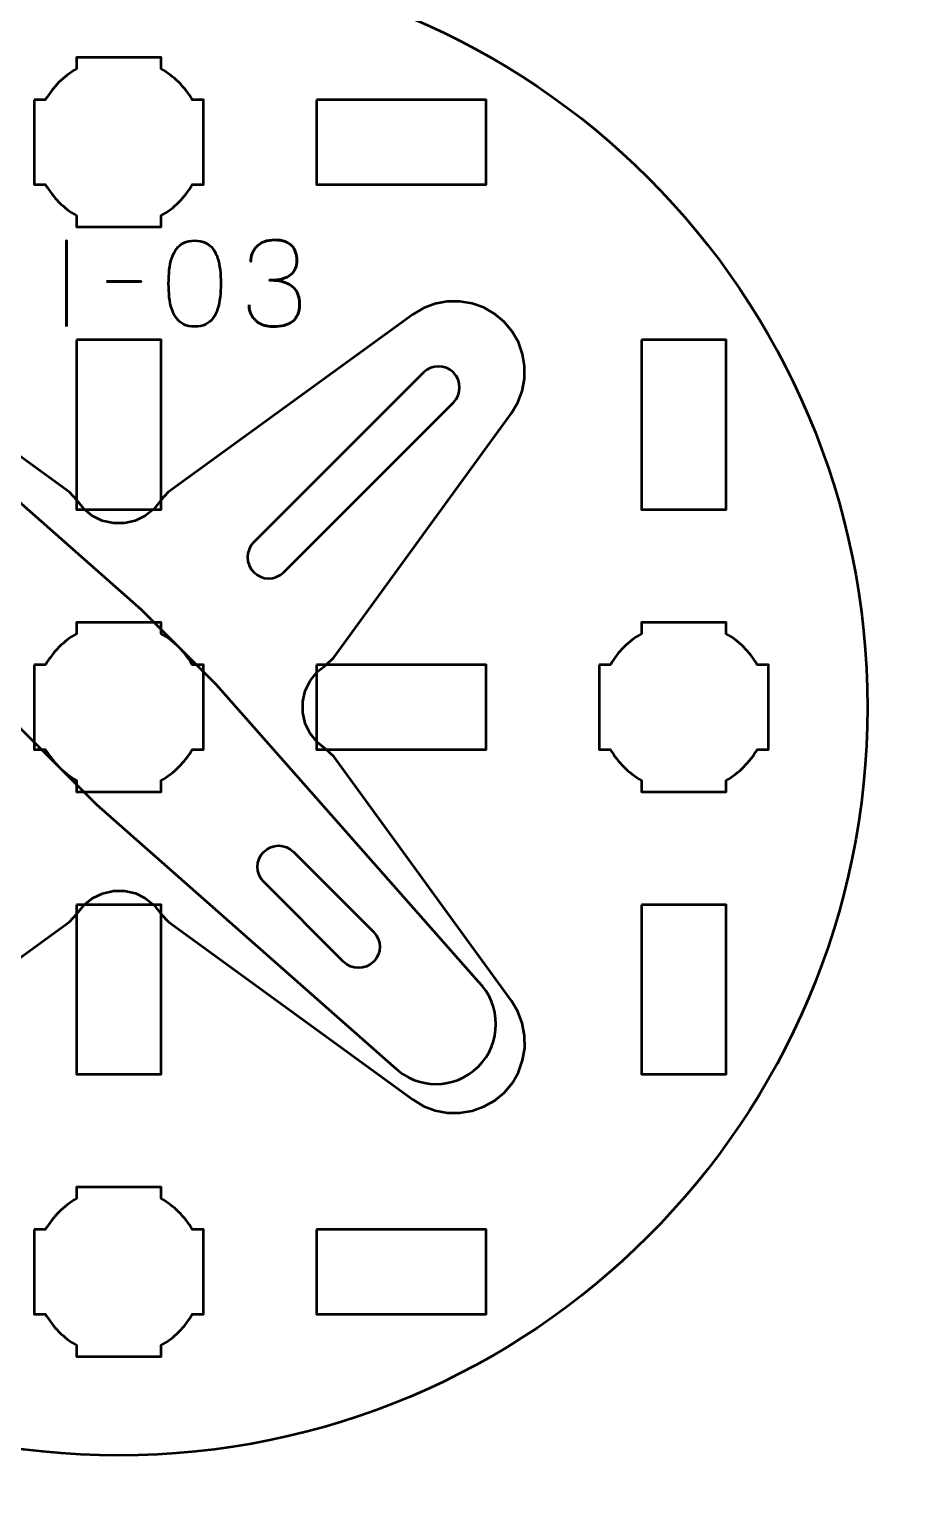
# Model space of a CAD drawing. Header units: centimetres. Extents: x -21 to 0, y -29.7 to 0.
# Drawn here: x -14.72 to -11.6, y -22.82 to -17.65 of the extents above; entities that cross this region are included whole.
import ezdxf

# ---------------------------------------------------------------- set-up
doc = ezdxf.new("R2010")
doc.units = ezdxf.units.CM
doc.header["$MEASUREMENT"] = 0
doc.layers.add('Layer 1', color=7, linetype='Continuous')

msp = doc.modelspace()

# ---------------------------------------------------------------- linework, layer by layer
at = {"layer": 'Layer 1', "color": 3, "lineweight": 53}
msp.add_ellipse((-14.40001, -20.04997), major_axis=(0, 2.65), ratio=1, dxfattribs=at)
at = {"layer": 'Layer 1', "color": 1, "lineweight": 53}
msp.add_open_spline([(-21.00003, -29.19995), (-21.00003, -29.19995), (-21.00003, -2.29992), (-21.00003, -2.29992), (-21.00003, -2.29992), (-21.00003, -2.21709), (-20.93286, -2.14992), (-20.85003, -2.14992), (-20.85003, -2.14992), (-20.7672, -2.14992), (-20.70003, -2.08275), (-20.70003, -1.99992), (-20.70003, -1.99992), (-20.70003, -1.91709), (-20.7672, -1.84992), (-20.85003, -1.84992), (-20.85003, -1.84992), (-20.93286, -1.84992), (-21.00003, -1.78275), (-21.00003, -1.69992), (-21.00003, -1.69992), (-21.00003, -1.61709), (-20.93286, -1.54992), (-20.85003, -1.54992), (-20.85003, -1.54992), (-20.7672, -1.54992), (-20.70003, -1.48275), (-20.70003, -1.39992), (-20.70003, -1.39992), (-20.70003, -1.31709), (-20.7672, -1.24992), (-20.85003, -1.24992), (-20.85003, -1.24992), (-20.93286, -1.24992), (-21.00003, -1.18275), (-21.00003, -1.09992), (-21.00003, -1.09992), (-21.00003, -1.09992), (-21.00003, -0.49992), (-21.00003, -0.49992), (-21.00003, -0.49992), (-21.00003, -0.22295), (-20.77694, 0.00004), (-20.49994, 0.00004), (-20.49994, 0.00004), (-20.49994, 0.00004), (-0.50008, 0.00004), (-0.50008, 0.00004), (-0.50008, 0.00004), (-0.22294, 0.00004), (0.00002, -0.22295), (0.00002, -0.49992), (0.00002, -0.49992), (0.00002, -0.49992), (0.00002, -29.19995), (0.00002, -29.19995), (0.00002, -29.19995), (0.00002, -29.47695), (-0.22294, -29.70004), (-0.50008, -29.70004), (-0.50008, -29.70004), (-0.50008, -29.70004), (-20.49994, -29.70004), (-20.49994, -29.70004), (-20.49994, -29.70004), (-20.77694, -29.70004), (-21.00003, -29.47695), (-21.00003, -29.19995)], degree=3, knots=[0, 0, 0, 0, 0.0588235, 0.0588235, 0.0588235, 0.0588235, 0.1176471, 0.1176471, 0.1176471, 0.1176471, 0.1764706, 0.1764706, 0.1764706, 0.1764706, 0.2352941, 0.2352941, 0.2352941, 0.2352941, 0.2941176, 0.2941176, 0.2941176, 0.2941176, 0.3529412, 0.3529412, 0.3529412, 0.3529412, 0.4117647, 0.4117647, 0.4117647, 0.4117647, 0.4705882, 0.4705882, 0.4705882, 0.4705882, 0.5294118, 0.5294118, 0.5294118, 0.5294118, 0.5882353, 0.5882353, 0.5882353, 0.5882353, 0.6470588, 0.6470588, 0.6470588, 0.6470588, 0.7058824, 0.7058824, 0.7058824, 0.7058824, 0.7647059, 0.7647059, 0.7647059, 0.7647059, 0.8235294, 0.8235294, 0.8235294, 0.8235294, 0.8823529, 0.8823529, 0.8823529, 0.8823529, 0.9411765, 0.9411765, 0.9411765, 0.9411765, 1, 1, 1, 1], dxfattribs=at)
at = {"layer": 'Layer 1', "lineweight": 53}
for points, knots in [([(-14.70001, -17.89991), (-14.70001, -17.89991), (-14.65981, -17.89991), (-14.65981, -17.89991), (-14.65981, -17.89991), (-14.63348, -17.85439), (-14.59552, -17.81646), (-14.55001, -17.79013), (-14.55001, -17.79013), (-14.55001, -17.79013), (-14.55001, -17.74991), (-14.55001, -17.74991), (-14.55001, -17.74991), (-14.55001, -17.74991), (-14.25001, -17.74991), (-14.25001, -17.74991), (-14.25001, -17.74991), (-14.25001, -17.74991), (-14.25001, -17.7901), (-14.25001, -17.7901), (-14.25001, -17.7901), (-14.20448, -17.81643), (-14.16649, -17.85438), (-14.14013, -17.89991), (-14.14013, -17.89991), (-14.14013, -17.89991), (-14.10001, -17.89991), (-14.10001, -17.89991), (-14.10001, -17.89991), (-14.10001, -17.89991), (-14.10001, -18.04533), (-14.10001, -18.04533), (-14.10001, -18.04533), (-14.10001, -18.04533), (-14.09995, -18.04998), (-14.09995, -18.04998), (-14.09995, -18.04998), (-14.09995, -18.04998), (-14.10001, -18.05462), (-14.10001, -18.05462), (-14.10001, -18.05462), (-14.10001, -18.05462), (-14.10001, -18.19991), (-14.10001, -18.19991), (-14.10001, -18.19991), (-14.10001, -18.19991), (-14.14008, -18.19991), (-14.14008, -18.19991), (-14.14008, -18.19991), (-14.16643, -18.24548), (-14.20443, -18.28349), (-14.25001, -18.30985), (-14.25001, -18.30985), (-14.25001, -18.30985), (-14.25001, -18.34991), (-14.25001, -18.34991), (-14.25001, -18.34991), (-14.25001, -18.34991), (-14.39329, -18.34991), (-14.39329, -18.34991), (-14.39329, -18.34991), (-14.39329, -18.34991), (-14.39996, -18.34999), (-14.39996, -18.34999), (-14.39996, -18.34999), (-14.39996, -18.34999), (-14.40664, -18.34991), (-14.40664, -18.34991), (-14.40664, -18.34991), (-14.40664, -18.34991), (-14.55001, -18.34991), (-14.55001, -18.34991), (-14.55001, -18.34991), (-14.55001, -18.34991), (-14.55001, -18.30981), (-14.55001, -18.30981), (-14.55001, -18.30981), (-14.59555, -18.28345), (-14.63353, -18.24546), (-14.65986, -18.19991), (-14.65986, -18.19991), (-14.65986, -18.19991), (-14.70001, -18.19991), (-14.70001, -18.19991), (-14.70001, -18.19991), (-14.70001, -18.19991), (-14.70001, -17.89991), (-14.70001, -17.89991)], [0, 0, 0, 0, 0.0454545, 0.0454545, 0.0454545, 0.0454545, 0.0909091, 0.0909091, 0.0909091, 0.0909091, 0.1363636, 0.1363636, 0.1363636, 0.1363636, 0.1818182, 0.1818182, 0.1818182, 0.1818182, 0.2272727, 0.2272727, 0.2272727, 0.2272727, 0.2727273, 0.2727273, 0.2727273, 0.2727273, 0.3181818, 0.3181818, 0.3181818, 0.3181818, 0.3636364, 0.3636364, 0.3636364, 0.3636364, 0.4090909, 0.4090909, 0.4090909, 0.4090909, 0.4545455, 0.4545455, 0.4545455, 0.4545455, 0.5, 0.5, 0.5, 0.5, 0.5454545, 0.5454545, 0.5454545, 0.5454545, 0.5909091, 0.5909091, 0.5909091, 0.5909091, 0.6363636, 0.6363636, 0.6363636, 0.6363636, 0.6818182, 0.6818182, 0.6818182, 0.6818182, 0.7272727, 0.7272727, 0.7272727, 0.7272727, 0.7727273, 0.7727273, 0.7727273, 0.7727273, 0.8181818, 0.8181818, 0.8181818, 0.8181818, 0.8636364, 0.8636364, 0.8636364, 0.8636364, 0.9090909, 0.9090909, 0.9090909, 0.9090909, 0.9545455, 0.9545455, 0.9545455, 0.9545455, 1, 1, 1, 1]), ([(-13.69993, -17.8999), (-13.69993, -17.8999), (-13.09993, -17.8999), (-13.09993, -17.8999), (-13.09993, -17.8999), (-13.09993, -17.8999), (-13.09993, -18.1999), (-13.09993, -18.1999), (-13.09993, -18.1999), (-13.09993, -18.1999), (-13.69993, -18.1999), (-13.69993, -18.1999), (-13.69993, -18.1999), (-13.69993, -18.1999), (-13.69993, -17.8999), (-13.69993, -17.8999)], [0, 0, 0, 0, 0.25, 0.25, 0.25, 0.25, 0.5, 0.5, 0.5, 0.5, 0.75, 0.75, 0.75, 0.75, 1, 1, 1, 1]), ([(-14.55005, -18.74988), (-14.55005, -18.74988), (-14.25005, -18.74988), (-14.25005, -18.74988), (-14.25005, -18.74988), (-14.25005, -18.74988), (-14.25005, -19.34989), (-14.25005, -19.34989), (-14.25005, -19.34989), (-14.25005, -19.34989), (-14.55005, -19.34989), (-14.55005, -19.34989), (-14.55005, -19.34989), (-14.55005, -19.34989), (-14.55005, -18.74988), (-14.55005, -18.74988)], [0, 0, 0, 0, 0.25, 0.25, 0.25, 0.25, 0.5, 0.5, 0.5, 0.5, 0.75, 0.75, 0.75, 0.75, 1, 1, 1, 1]), ([(-12.54995, -18.74988), (-12.54995, -18.74988), (-12.24994, -18.74988), (-12.24994, -18.74988), (-12.24994, -18.74988), (-12.24994, -18.74988), (-12.24994, -19.34989), (-12.24994, -19.34989), (-12.24994, -19.34989), (-12.24994, -19.34989), (-12.54995, -19.34989), (-12.54995, -19.34989), (-12.54995, -19.34989), (-12.54995, -19.34989), (-12.54995, -18.74988), (-12.54995, -18.74988)], [0, 0, 0, 0, 0.25, 0.25, 0.25, 0.25, 0.5, 0.5, 0.5, 0.5, 0.75, 0.75, 0.75, 0.75, 1, 1, 1, 1]), ([(-13.81664, -19.57267), (-13.84592, -19.60195), (-13.89342, -19.60195), (-13.9227, -19.57267), (-13.9227, -19.57267), (-13.95198, -19.54338), (-13.95198, -19.49588), (-13.9227, -19.4666), (-13.9227, -19.4666), (-13.9227, -19.4666), (-13.32166, -18.86556), (-13.32166, -18.86556), (-13.32166, -18.86556), (-13.29238, -18.83628), (-13.24488, -18.83628), (-13.21559, -18.86556), (-13.21559, -18.86556), (-13.18631, -18.89484), (-13.18631, -18.94234), (-13.21559, -18.97163), (-13.21559, -18.97163), (-13.21559, -18.97163), (-13.81664, -19.57267), (-13.81664, -19.57267)], [0, 0, 0, 0, 0.1666667, 0.1666667, 0.1666667, 0.1666667, 0.3333333, 0.3333333, 0.3333333, 0.3333333, 0.5, 0.5, 0.5, 0.5, 0.6666667, 0.6666667, 0.6666667, 0.6666667, 0.8333333, 0.8333333, 0.8333333, 0.8333333, 1, 1, 1, 1]), ([(-14.70001, -19.89991), (-14.70001, -19.89991), (-14.65981, -19.89991), (-14.65981, -19.89991), (-14.65981, -19.89991), (-14.63348, -19.85439), (-14.59552, -19.81646), (-14.55001, -19.79013), (-14.55001, -19.79013), (-14.55001, -19.79013), (-14.55001, -19.74991), (-14.55001, -19.74991), (-14.55001, -19.74991), (-14.55001, -19.74991), (-14.25001, -19.74991), (-14.25001, -19.74991), (-14.25001, -19.74991), (-14.25001, -19.74991), (-14.25001, -19.7901), (-14.25001, -19.7901), (-14.25001, -19.7901), (-14.20448, -19.81643), (-14.16649, -19.85438), (-14.14013, -19.89991), (-14.14013, -19.89991), (-14.14013, -19.89991), (-14.10001, -19.89991), (-14.10001, -19.89991), (-14.10001, -19.89991), (-14.10001, -19.89991), (-14.10001, -20.04533), (-14.10001, -20.04533), (-14.10001, -20.04533), (-14.10001, -20.04533), (-14.09995, -20.04998), (-14.09995, -20.04998), (-14.09995, -20.04998), (-14.09995, -20.04998), (-14.10001, -20.05462), (-14.10001, -20.05462), (-14.10001, -20.05462), (-14.10001, -20.05462), (-14.10001, -20.19991), (-14.10001, -20.19991), (-14.10001, -20.19991), (-14.10001, -20.19991), (-14.14008, -20.19991), (-14.14008, -20.19991), (-14.14008, -20.19991), (-14.16643, -20.24548), (-14.20443, -20.28349), (-14.25001, -20.30985), (-14.25001, -20.30985), (-14.25001, -20.30985), (-14.25001, -20.34991), (-14.25001, -20.34991), (-14.25001, -20.34991), (-14.25001, -20.34991), (-14.39329, -20.34991), (-14.39329, -20.34991), (-14.39329, -20.34991), (-14.39329, -20.34991), (-14.39996, -20.34999), (-14.39996, -20.34999), (-14.39996, -20.34999), (-14.39996, -20.34999), (-14.40664, -20.34991), (-14.40664, -20.34991), (-14.40664, -20.34991), (-14.40664, -20.34991), (-14.55001, -20.34991), (-14.55001, -20.34991), (-14.55001, -20.34991), (-14.55001, -20.34991), (-14.55001, -20.30981), (-14.55001, -20.30981), (-14.55001, -20.30981), (-14.59555, -20.28345), (-14.63353, -20.24546), (-14.65986, -20.19991), (-14.65986, -20.19991), (-14.65986, -20.19991), (-14.70001, -20.19991), (-14.70001, -20.19991), (-14.70001, -20.19991), (-14.70001, -20.19991), (-14.70001, -19.89991), (-14.70001, -19.89991)], [0, 0, 0, 0, 0.0454545, 0.0454545, 0.0454545, 0.0454545, 0.0909091, 0.0909091, 0.0909091, 0.0909091, 0.1363636, 0.1363636, 0.1363636, 0.1363636, 0.1818182, 0.1818182, 0.1818182, 0.1818182, 0.2272727, 0.2272727, 0.2272727, 0.2272727, 0.2727273, 0.2727273, 0.2727273, 0.2727273, 0.3181818, 0.3181818, 0.3181818, 0.3181818, 0.3636364, 0.3636364, 0.3636364, 0.3636364, 0.4090909, 0.4090909, 0.4090909, 0.4090909, 0.4545455, 0.4545455, 0.4545455, 0.4545455, 0.5, 0.5, 0.5, 0.5, 0.5454545, 0.5454545, 0.5454545, 0.5454545, 0.5909091, 0.5909091, 0.5909091, 0.5909091, 0.6363636, 0.6363636, 0.6363636, 0.6363636, 0.6818182, 0.6818182, 0.6818182, 0.6818182, 0.7272727, 0.7272727, 0.7272727, 0.7272727, 0.7727273, 0.7727273, 0.7727273, 0.7727273, 0.8181818, 0.8181818, 0.8181818, 0.8181818, 0.8636364, 0.8636364, 0.8636364, 0.8636364, 0.9090909, 0.9090909, 0.9090909, 0.9090909, 0.9545455, 0.9545455, 0.9545455, 0.9545455, 1, 1, 1, 1]), ([(-12.70001, -19.89991), (-12.70001, -19.89991), (-12.65981, -19.89991), (-12.65981, -19.89991), (-12.65981, -19.89991), (-12.63348, -19.85439), (-12.59552, -19.81646), (-12.55001, -19.79013), (-12.55001, -19.79013), (-12.55001, -19.79013), (-12.55001, -19.74991), (-12.55001, -19.74991), (-12.55001, -19.74991), (-12.55001, -19.74991), (-12.25001, -19.74991), (-12.25001, -19.74991), (-12.25001, -19.74991), (-12.25001, -19.74991), (-12.25001, -19.7901), (-12.25001, -19.7901), (-12.25001, -19.7901), (-12.20448, -19.81643), (-12.16649, -19.85438), (-12.14013, -19.89991), (-12.14013, -19.89991), (-12.14013, -19.89991), (-12.10001, -19.89991), (-12.10001, -19.89991), (-12.10001, -19.89991), (-12.10001, -19.89991), (-12.10001, -20.04533), (-12.10001, -20.04533), (-12.10001, -20.04533), (-12.10001, -20.04533), (-12.09995, -20.04998), (-12.09995, -20.04998), (-12.09995, -20.04998), (-12.09995, -20.04998), (-12.10001, -20.05462), (-12.10001, -20.05462), (-12.10001, -20.05462), (-12.10001, -20.05462), (-12.10001, -20.19991), (-12.10001, -20.19991), (-12.10001, -20.19991), (-12.10001, -20.19991), (-12.14008, -20.19991), (-12.14008, -20.19991), (-12.14008, -20.19991), (-12.16643, -20.24548), (-12.20443, -20.28349), (-12.25001, -20.30985), (-12.25001, -20.30985), (-12.25001, -20.30985), (-12.25001, -20.34991), (-12.25001, -20.34991), (-12.25001, -20.34991), (-12.25001, -20.34991), (-12.39329, -20.34991), (-12.39329, -20.34991), (-12.39329, -20.34991), (-12.39329, -20.34991), (-12.39996, -20.34999), (-12.39996, -20.34999), (-12.39996, -20.34999), (-12.39996, -20.34999), (-12.40664, -20.34991), (-12.40664, -20.34991), (-12.40664, -20.34991), (-12.40664, -20.34991), (-12.55001, -20.34991), (-12.55001, -20.34991), (-12.55001, -20.34991), (-12.55001, -20.34991), (-12.55001, -20.30981), (-12.55001, -20.30981), (-12.55001, -20.30981), (-12.59555, -20.28345), (-12.63353, -20.24546), (-12.65986, -20.19991), (-12.65986, -20.19991), (-12.65986, -20.19991), (-12.70001, -20.19991), (-12.70001, -20.19991), (-12.70001, -20.19991), (-12.70001, -20.19991), (-12.70001, -19.89991), (-12.70001, -19.89991)], [0, 0, 0, 0, 0.0454545, 0.0454545, 0.0454545, 0.0454545, 0.0909091, 0.0909091, 0.0909091, 0.0909091, 0.1363636, 0.1363636, 0.1363636, 0.1363636, 0.1818182, 0.1818182, 0.1818182, 0.1818182, 0.2272727, 0.2272727, 0.2272727, 0.2272727, 0.2727273, 0.2727273, 0.2727273, 0.2727273, 0.3181818, 0.3181818, 0.3181818, 0.3181818, 0.3636364, 0.3636364, 0.3636364, 0.3636364, 0.4090909, 0.4090909, 0.4090909, 0.4090909, 0.4545455, 0.4545455, 0.4545455, 0.4545455, 0.5, 0.5, 0.5, 0.5, 0.5454545, 0.5454545, 0.5454545, 0.5454545, 0.5909091, 0.5909091, 0.5909091, 0.5909091, 0.6363636, 0.6363636, 0.6363636, 0.6363636, 0.6818182, 0.6818182, 0.6818182, 0.6818182, 0.7272727, 0.7272727, 0.7272727, 0.7272727, 0.7727273, 0.7727273, 0.7727273, 0.7727273, 0.8181818, 0.8181818, 0.8181818, 0.8181818, 0.8636364, 0.8636364, 0.8636364, 0.8636364, 0.9090909, 0.9090909, 0.9090909, 0.9090909, 0.9545455, 0.9545455, 0.9545455, 0.9545455, 1, 1, 1, 1]), ([(-13.69993, -19.89983), (-13.69993, -19.89983), (-13.09993, -19.89983), (-13.09993, -19.89983), (-13.09993, -19.89983), (-13.09993, -19.89983), (-13.09993, -20.19983), (-13.09993, -20.19983), (-13.09993, -20.19983), (-13.09993, -20.19983), (-13.69993, -20.19983), (-13.69993, -20.19983), (-13.69993, -20.19983), (-13.69993, -20.19983), (-13.69993, -19.89983), (-13.69993, -19.89983)], [0, 0, 0, 0, 0.25, 0.25, 0.25, 0.25, 0.5, 0.5, 0.5, 0.5, 0.75, 0.75, 0.75, 0.75, 1, 1, 1, 1]), ([(-13.78129, -20.56262), (-13.81058, -20.53333), (-13.85808, -20.53333), (-13.88736, -20.56262), (-13.88736, -20.56262), (-13.91664, -20.5919), (-13.91664, -20.6394), (-13.88736, -20.66868), (-13.88736, -20.66868), (-13.88736, -20.66868), (-13.60452, -20.95152), (-13.60452, -20.95152), (-13.60452, -20.95152), (-13.57524, -20.98081), (-13.52773, -20.98081), (-13.49845, -20.95152), (-13.49845, -20.95152), (-13.46917, -20.92224), (-13.46917, -20.87474), (-13.49845, -20.84546), (-13.49845, -20.84546), (-13.49845, -20.84546), (-13.78129, -20.56262), (-13.78129, -20.56262)], [0, 0, 0, 0, 0.1666667, 0.1666667, 0.1666667, 0.1666667, 0.3333333, 0.3333333, 0.3333333, 0.3333333, 0.5, 0.5, 0.5, 0.5, 0.6666667, 0.6666667, 0.6666667, 0.6666667, 0.8333333, 0.8333333, 0.8333333, 0.8333333, 1, 1, 1, 1]), ([(-14.55005, -20.74995), (-14.55005, -20.74995), (-14.25005, -20.74995), (-14.25005, -20.74995), (-14.25005, -20.74995), (-14.25005, -20.74995), (-14.25005, -21.34995), (-14.25005, -21.34995), (-14.25005, -21.34995), (-14.25005, -21.34995), (-14.55005, -21.34995), (-14.55005, -21.34995), (-14.55005, -21.34995), (-14.55005, -21.34995), (-14.55005, -20.74995), (-14.55005, -20.74995)], [0, 0, 0, 0, 0.25, 0.25, 0.25, 0.25, 0.5, 0.5, 0.5, 0.5, 0.75, 0.75, 0.75, 0.75, 1, 1, 1, 1]), ([(-12.54995, -20.74995), (-12.54995, -20.74995), (-12.24994, -20.74995), (-12.24994, -20.74995), (-12.24994, -20.74995), (-12.24994, -20.74995), (-12.24994, -21.34995), (-12.24994, -21.34995), (-12.24994, -21.34995), (-12.24994, -21.34995), (-12.54995, -21.34995), (-12.54995, -21.34995), (-12.54995, -21.34995), (-12.54995, -21.34995), (-12.54995, -20.74995), (-12.54995, -20.74995)], [0, 0, 0, 0, 0.25, 0.25, 0.25, 0.25, 0.5, 0.5, 0.5, 0.5, 0.75, 0.75, 0.75, 0.75, 1, 1, 1, 1]), ([(-14.70001, -21.89991), (-14.70001, -21.89991), (-14.65981, -21.89991), (-14.65981, -21.89991), (-14.65981, -21.89991), (-14.63348, -21.85439), (-14.59552, -21.81646), (-14.55001, -21.79013), (-14.55001, -21.79013), (-14.55001, -21.79013), (-14.55001, -21.74991), (-14.55001, -21.74991), (-14.55001, -21.74991), (-14.55001, -21.74991), (-14.25001, -21.74991), (-14.25001, -21.74991), (-14.25001, -21.74991), (-14.25001, -21.74991), (-14.25001, -21.7901), (-14.25001, -21.7901), (-14.25001, -21.7901), (-14.20448, -21.81643), (-14.16649, -21.85438), (-14.14013, -21.89991), (-14.14013, -21.89991), (-14.14013, -21.89991), (-14.10001, -21.89991), (-14.10001, -21.89991), (-14.10001, -21.89991), (-14.10001, -21.89991), (-14.10001, -22.04533), (-14.10001, -22.04533), (-14.10001, -22.04533), (-14.10001, -22.04533), (-14.09995, -22.04998), (-14.09995, -22.04998), (-14.09995, -22.04998), (-14.09995, -22.04998), (-14.10001, -22.05462), (-14.10001, -22.05462), (-14.10001, -22.05462), (-14.10001, -22.05462), (-14.10001, -22.19991), (-14.10001, -22.19991), (-14.10001, -22.19991), (-14.10001, -22.19991), (-14.14008, -22.19991), (-14.14008, -22.19991), (-14.14008, -22.19991), (-14.16643, -22.24548), (-14.20443, -22.28349), (-14.25001, -22.30985), (-14.25001, -22.30985), (-14.25001, -22.30985), (-14.25001, -22.34991), (-14.25001, -22.34991), (-14.25001, -22.34991), (-14.25001, -22.34991), (-14.39329, -22.34991), (-14.39329, -22.34991), (-14.39329, -22.34991), (-14.39329, -22.34991), (-14.39996, -22.34999), (-14.39996, -22.34999), (-14.39996, -22.34999), (-14.39996, -22.34999), (-14.40664, -22.34991), (-14.40664, -22.34991), (-14.40664, -22.34991), (-14.40664, -22.34991), (-14.55001, -22.34991), (-14.55001, -22.34991), (-14.55001, -22.34991), (-14.55001, -22.34991), (-14.55001, -22.30981), (-14.55001, -22.30981), (-14.55001, -22.30981), (-14.59555, -22.28345), (-14.63353, -22.24546), (-14.65986, -22.19991), (-14.65986, -22.19991), (-14.65986, -22.19991), (-14.70001, -22.19991), (-14.70001, -22.19991), (-14.70001, -22.19991), (-14.70001, -22.19991), (-14.70001, -21.89991), (-14.70001, -21.89991)], [0, 0, 0, 0, 0.0454545, 0.0454545, 0.0454545, 0.0454545, 0.0909091, 0.0909091, 0.0909091, 0.0909091, 0.1363636, 0.1363636, 0.1363636, 0.1363636, 0.1818182, 0.1818182, 0.1818182, 0.1818182, 0.2272727, 0.2272727, 0.2272727, 0.2272727, 0.2727273, 0.2727273, 0.2727273, 0.2727273, 0.3181818, 0.3181818, 0.3181818, 0.3181818, 0.3636364, 0.3636364, 0.3636364, 0.3636364, 0.4090909, 0.4090909, 0.4090909, 0.4090909, 0.4545455, 0.4545455, 0.4545455, 0.4545455, 0.5, 0.5, 0.5, 0.5, 0.5454545, 0.5454545, 0.5454545, 0.5454545, 0.5909091, 0.5909091, 0.5909091, 0.5909091, 0.6363636, 0.6363636, 0.6363636, 0.6363636, 0.6818182, 0.6818182, 0.6818182, 0.6818182, 0.7272727, 0.7272727, 0.7272727, 0.7272727, 0.7727273, 0.7727273, 0.7727273, 0.7727273, 0.8181818, 0.8181818, 0.8181818, 0.8181818, 0.8636364, 0.8636364, 0.8636364, 0.8636364, 0.9090909, 0.9090909, 0.9090909, 0.9090909, 0.9545455, 0.9545455, 0.9545455, 0.9545455, 1, 1, 1, 1]), ([(-13.69993, -21.89993), (-13.69993, -21.89993), (-13.09993, -21.89993), (-13.09993, -21.89993), (-13.09993, -21.89993), (-13.09993, -21.89993), (-13.09993, -22.19994), (-13.09993, -22.19994), (-13.09993, -22.19994), (-13.09993, -22.19994), (-13.69993, -22.19994), (-13.69993, -22.19994), (-13.69993, -22.19994), (-13.69993, -22.19994), (-13.69993, -21.89993), (-13.69993, -21.89993)], [0, 0, 0, 0, 0.25, 0.25, 0.25, 0.25, 0.5, 0.5, 0.5, 0.5, 0.75, 0.75, 0.75, 0.75, 1, 1, 1, 1])]:
    msp.add_open_spline(points, degree=3, knots=knots, dxfattribs=at)
at = {"layer": 'Layer 1', "color": 5, "lineweight": 53}
for points, knots in [([(-14.585, -18.70275), (-14.585, -18.70275), (-14.585, -18.39753), (-14.585, -18.39753), (-14.585, -18.39753), (-14.585, -18.39753), (-14.585, -18.70275), (-14.585, -18.70275)], [0, 0, 0, 0, 0.5, 0.5, 0.5, 0.5, 1, 1, 1, 1]), ([(-14.13161, -18.70275), (-14.1168, -18.70268), (-14.10403, -18.70007), (-14.09337, -18.69499), (-14.09337, -18.69499), (-14.08279, -18.68991), (-14.07397, -18.68264), (-14.06692, -18.6734), (-14.06692, -18.6734), (-14.05993, -18.66409), (-14.05443, -18.65308), (-14.05034, -18.64038), (-14.05034, -18.64038), (-14.04631, -18.62768), (-14.04342, -18.61378), (-14.0418, -18.59854), (-14.0418, -18.59854), (-14.0401, -18.5833), (-14.03926, -18.56728), (-14.03933, -18.55035), (-14.03933, -18.55035), (-14.03926, -18.53349), (-14.0401, -18.51747), (-14.0418, -18.5023), (-14.0418, -18.5023), (-14.04342, -18.48713), (-14.04631, -18.47316), (-14.05034, -18.46046), (-14.05034, -18.46046), (-14.05443, -18.44783), (-14.05993, -18.43683), (-14.06692, -18.42744), (-14.06692, -18.42744), (-14.07397, -18.41813), (-14.08279, -18.41086), (-14.09337, -18.40578), (-14.09337, -18.40578), (-14.10403, -18.40063), (-14.1168, -18.39802), (-14.13161, -18.39795), (-14.13161, -18.39795), (-14.14643, -18.39802), (-14.1592, -18.40063), (-14.16986, -18.40578), (-14.16986, -18.40578), (-14.18044, -18.41086), (-14.18926, -18.41813), (-14.19631, -18.42744), (-14.19631, -18.42744), (-14.2033, -18.43683), (-14.2088, -18.44783), (-14.21289, -18.46046), (-14.21289, -18.46046), (-14.21692, -18.47316), (-14.21981, -18.48713), (-14.22143, -18.5023), (-14.22143, -18.5023), (-14.22312, -18.51747), (-14.22397, -18.53349), (-14.2239, -18.55035), (-14.2239, -18.55035), (-14.22397, -18.56728), (-14.22312, -18.5833), (-14.22143, -18.59854), (-14.22143, -18.59854), (-14.21981, -18.61378), (-14.21692, -18.62768), (-14.21289, -18.64038), (-14.21289, -18.64038), (-14.2088, -18.65308), (-14.2033, -18.66409), (-14.19631, -18.6734), (-14.19631, -18.6734), (-14.18926, -18.68264), (-14.18044, -18.68991), (-14.16986, -18.69499), (-14.16986, -18.69499), (-14.1592, -18.70007), (-14.14643, -18.70268), (-14.13161, -18.70275)], [0, 0, 0, 0, 0.05, 0.05, 0.05, 0.05, 0.1, 0.1, 0.1, 0.1, 0.15, 0.15, 0.15, 0.15, 0.2, 0.2, 0.2, 0.2, 0.25, 0.25, 0.25, 0.25, 0.3, 0.3, 0.3, 0.3, 0.35, 0.35, 0.35, 0.35, 0.4, 0.4, 0.4, 0.4, 0.45, 0.45, 0.45, 0.45, 0.5, 0.5, 0.5, 0.5, 0.55, 0.55, 0.55, 0.55, 0.6, 0.6, 0.6, 0.6, 0.65, 0.65, 0.65, 0.65, 0.7, 0.7, 0.7, 0.7, 0.75, 0.75, 0.75, 0.75, 0.8, 0.8, 0.8, 0.8, 0.85, 0.85, 0.85, 0.85, 0.9, 0.9, 0.9, 0.9, 0.95, 0.95, 0.95, 0.95, 1, 1, 1, 1]), ([(-14.13161, -18.70275), (-14.1168, -18.70268), (-14.10403, -18.70007), (-14.09337, -18.69499), (-14.09337, -18.69499), (-14.08279, -18.68991), (-14.07397, -18.68264), (-14.06692, -18.6734), (-14.06692, -18.6734), (-14.05993, -18.66409), (-14.05443, -18.65308), (-14.05034, -18.64038), (-14.05034, -18.64038), (-14.04631, -18.62768), (-14.04342, -18.61378), (-14.0418, -18.59854), (-14.0418, -18.59854), (-14.0401, -18.5833), (-14.03926, -18.56728), (-14.03933, -18.55035), (-14.03933, -18.55035), (-14.03926, -18.53349), (-14.0401, -18.51747), (-14.0418, -18.5023), (-14.0418, -18.5023), (-14.04342, -18.48713), (-14.04631, -18.47316), (-14.05034, -18.46046), (-14.05034, -18.46046), (-14.05443, -18.44783), (-14.05993, -18.43683), (-14.06692, -18.42744), (-14.06692, -18.42744), (-14.07397, -18.41813), (-14.08279, -18.41086), (-14.09337, -18.40578), (-14.09337, -18.40578), (-14.10403, -18.40063), (-14.1168, -18.39802), (-14.13161, -18.39795), (-14.13161, -18.39795), (-14.14643, -18.39802), (-14.1592, -18.40063), (-14.16986, -18.40578), (-14.16986, -18.40578), (-14.18044, -18.41086), (-14.18926, -18.41813), (-14.19631, -18.42744), (-14.19631, -18.42744), (-14.2033, -18.43683), (-14.2088, -18.44783), (-14.21289, -18.46046), (-14.21289, -18.46046), (-14.21692, -18.47316), (-14.21981, -18.48713), (-14.22143, -18.5023), (-14.22143, -18.5023), (-14.22312, -18.51747), (-14.22397, -18.53349), (-14.2239, -18.55035), (-14.2239, -18.55035), (-14.22397, -18.56728), (-14.22312, -18.5833), (-14.22143, -18.59854), (-14.22143, -18.59854), (-14.21981, -18.61378), (-14.21692, -18.62768), (-14.21289, -18.64038), (-14.21289, -18.64038), (-14.2088, -18.65308), (-14.2033, -18.66409), (-14.19631, -18.6734), (-14.19631, -18.6734), (-14.18926, -18.68264), (-14.18044, -18.68991), (-14.16986, -18.69499), (-14.16986, -18.69499), (-14.1592, -18.70007), (-14.14643, -18.70268), (-14.13161, -18.70275)], [0, 0, 0, 0, 0.05, 0.05, 0.05, 0.05, 0.1, 0.1, 0.1, 0.1, 0.15, 0.15, 0.15, 0.15, 0.2, 0.2, 0.2, 0.2, 0.25, 0.25, 0.25, 0.25, 0.3, 0.3, 0.3, 0.3, 0.35, 0.35, 0.35, 0.35, 0.4, 0.4, 0.4, 0.4, 0.45, 0.45, 0.45, 0.45, 0.5, 0.5, 0.5, 0.5, 0.55, 0.55, 0.55, 0.55, 0.6, 0.6, 0.6, 0.6, 0.65, 0.65, 0.65, 0.65, 0.7, 0.7, 0.7, 0.7, 0.75, 0.75, 0.75, 0.75, 0.8, 0.8, 0.8, 0.8, 0.85, 0.85, 0.85, 0.85, 0.9, 0.9, 0.9, 0.9, 0.95, 0.95, 0.95, 0.95, 1, 1, 1, 1]), ([(-13.939, -18.62613), (-13.93893, -18.64137), (-13.9354, -18.65463), (-13.92842, -18.66613), (-13.92842, -18.66613), (-13.92143, -18.67756), (-13.91148, -18.68652), (-13.8985, -18.69294), (-13.8985, -18.69294), (-13.88552, -18.69936), (-13.86993, -18.70261), (-13.85179, -18.70275), (-13.85179, -18.70275), (-13.83818, -18.70275), (-13.82583, -18.70134), (-13.81461, -18.69838), (-13.81461, -18.69838), (-13.80346, -18.69541), (-13.79387, -18.69083), (-13.78575, -18.68455), (-13.78575, -18.68455), (-13.77764, -18.67827), (-13.77143, -18.67015), (-13.76699, -18.66028), (-13.76699, -18.66028), (-13.76261, -18.65033), (-13.76043, -18.6384), (-13.76036, -18.62443), (-13.76036, -18.62443), (-13.76028, -18.60581), (-13.76409, -18.59007), (-13.77164, -18.5773), (-13.77164, -18.5773), (-13.77919, -18.56453), (-13.79091, -18.55494), (-13.80664, -18.54838), (-13.80664, -18.54838), (-13.82237, -18.54181), (-13.84255, -18.5385), (-13.86703, -18.5385), (-13.86703, -18.5385), (-13.84876, -18.53857), (-13.83345, -18.53688), (-13.82096, -18.53342), (-13.82096, -18.53342), (-13.80854, -18.52996), (-13.7986, -18.52509), (-13.79112, -18.51874), (-13.79112, -18.51874), (-13.78364, -18.51246), (-13.77821, -18.50498), (-13.77496, -18.49638), (-13.77496, -18.49638), (-13.77164, -18.48784), (-13.77002, -18.47846), (-13.77009, -18.46823), (-13.77009, -18.46823), (-13.77002, -18.45799), (-13.77143, -18.44854), (-13.77425, -18.43979), (-13.77425, -18.43979), (-13.77701, -18.43104), (-13.78152, -18.42335), (-13.78766, -18.41679), (-13.78766, -18.41679), (-13.7938, -18.41023), (-13.80191, -18.40508), (-13.81186, -18.40141), (-13.81186, -18.40141), (-13.82188, -18.39774), (-13.83409, -18.39591), (-13.84841, -18.39584), (-13.84841, -18.39584), (-13.86266, -18.39591), (-13.87515, -18.39802), (-13.88573, -18.40212), (-13.88573, -18.40212), (-13.89639, -18.40621), (-13.90513, -18.41178), (-13.91219, -18.41891), (-13.91219, -18.41891), (-13.91917, -18.42603), (-13.9244, -18.43415), (-13.92785, -18.44332), (-13.92785, -18.44332), (-13.93138, -18.45249), (-13.93307, -18.46223), (-13.93307, -18.47246), (-13.93307, -18.47246), (-13.93307, -18.46223), (-13.93138, -18.45249), (-13.92785, -18.44332), (-13.92785, -18.44332), (-13.9244, -18.43415), (-13.91917, -18.42603), (-13.91219, -18.41891), (-13.91219, -18.41891), (-13.90513, -18.41178), (-13.89639, -18.40621), (-13.88573, -18.40212), (-13.88573, -18.40212), (-13.87515, -18.39802), (-13.86266, -18.39591), (-13.84841, -18.39584), (-13.84841, -18.39584), (-13.83409, -18.39591), (-13.82188, -18.39774), (-13.81186, -18.40141), (-13.81186, -18.40141), (-13.80191, -18.40508), (-13.7938, -18.41023), (-13.78766, -18.41679), (-13.78766, -18.41679), (-13.78152, -18.42335), (-13.77701, -18.43104), (-13.77425, -18.43979), (-13.77425, -18.43979), (-13.77143, -18.44854), (-13.77002, -18.45799), (-13.77009, -18.46823), (-13.77009, -18.46823), (-13.77002, -18.47846), (-13.77164, -18.48784), (-13.77496, -18.49638), (-13.77496, -18.49638), (-13.77821, -18.50498), (-13.78364, -18.51246), (-13.79112, -18.51874), (-13.79112, -18.51874), (-13.7986, -18.52509), (-13.80854, -18.52996), (-13.82096, -18.53342), (-13.82096, -18.53342), (-13.83345, -18.53688), (-13.84876, -18.53857), (-13.86703, -18.5385), (-13.86703, -18.5385), (-13.84255, -18.5385), (-13.82237, -18.54181), (-13.80664, -18.54838), (-13.80664, -18.54838), (-13.79091, -18.55494), (-13.77919, -18.56453), (-13.77164, -18.5773), (-13.77164, -18.5773), (-13.76409, -18.59007), (-13.76028, -18.60581), (-13.76036, -18.62443), (-13.76036, -18.62443), (-13.76043, -18.6384), (-13.76261, -18.65033), (-13.76699, -18.66028), (-13.76699, -18.66028), (-13.77143, -18.67015), (-13.77764, -18.67827), (-13.78575, -18.68455), (-13.78575, -18.68455), (-13.79387, -18.69083), (-13.80346, -18.69541), (-13.81461, -18.69838), (-13.81461, -18.69838), (-13.82583, -18.70134), (-13.83818, -18.70275), (-13.85179, -18.70275), (-13.85179, -18.70275), (-13.86993, -18.70261), (-13.88552, -18.69936), (-13.8985, -18.69294), (-13.8985, -18.69294), (-13.91148, -18.68652), (-13.92143, -18.67756), (-13.92842, -18.66613), (-13.92842, -18.66613), (-13.9354, -18.65463), (-13.93893, -18.64137), (-13.939, -18.62613)], [0, 0, 0, 0, 0.0227273, 0.0227273, 0.0227273, 0.0227273, 0.0454545, 0.0454545, 0.0454545, 0.0454545, 0.0681818, 0.0681818, 0.0681818, 0.0681818, 0.0909091, 0.0909091, 0.0909091, 0.0909091, 0.1136364, 0.1136364, 0.1136364, 0.1136364, 0.1363636, 0.1363636, 0.1363636, 0.1363636, 0.1590909, 0.1590909, 0.1590909, 0.1590909, 0.1818182, 0.1818182, 0.1818182, 0.1818182, 0.2045455, 0.2045455, 0.2045455, 0.2045455, 0.2272727, 0.2272727, 0.2272727, 0.2272727, 0.25, 0.25, 0.25, 0.25, 0.2727273, 0.2727273, 0.2727273, 0.2727273, 0.2954545, 0.2954545, 0.2954545, 0.2954545, 0.3181818, 0.3181818, 0.3181818, 0.3181818, 0.3409091, 0.3409091, 0.3409091, 0.3409091, 0.3636364, 0.3636364, 0.3636364, 0.3636364, 0.3863636, 0.3863636, 0.3863636, 0.3863636, 0.4090909, 0.4090909, 0.4090909, 0.4090909, 0.4318182, 0.4318182, 0.4318182, 0.4318182, 0.4545455, 0.4545455, 0.4545455, 0.4545455, 0.4772727, 0.4772727, 0.4772727, 0.4772727, 0.5, 0.5, 0.5, 0.5, 0.5227273, 0.5227273, 0.5227273, 0.5227273, 0.5454545, 0.5454545, 0.5454545, 0.5454545, 0.5681818, 0.5681818, 0.5681818, 0.5681818, 0.5909091, 0.5909091, 0.5909091, 0.5909091, 0.6136364, 0.6136364, 0.6136364, 0.6136364, 0.6363636, 0.6363636, 0.6363636, 0.6363636, 0.6590909, 0.6590909, 0.6590909, 0.6590909, 0.6818182, 0.6818182, 0.6818182, 0.6818182, 0.7045455, 0.7045455, 0.7045455, 0.7045455, 0.7272727, 0.7272727, 0.7272727, 0.7272727, 0.75, 0.75, 0.75, 0.75, 0.7727273, 0.7727273, 0.7727273, 0.7727273, 0.7954545, 0.7954545, 0.7954545, 0.7954545, 0.8181818, 0.8181818, 0.8181818, 0.8181818, 0.8409091, 0.8409091, 0.8409091, 0.8409091, 0.8636364, 0.8636364, 0.8636364, 0.8636364, 0.8863636, 0.8863636, 0.8863636, 0.8863636, 0.9090909, 0.9090909, 0.9090909, 0.9090909, 0.9318182, 0.9318182, 0.9318182, 0.9318182, 0.9545455, 0.9545455, 0.9545455, 0.9545455, 0.9772727, 0.9772727, 0.9772727, 0.9772727, 1, 1, 1, 1]), ([(-14.44403, -18.54315), (-14.44403, -18.54315), (-14.32084, -18.54315), (-14.32084, -18.54315), (-14.32084, -18.54315), (-14.32084, -18.54315), (-14.44403, -18.54315), (-14.44403, -18.54315)], [0, 0, 0, 0, 0.5, 0.5, 0.5, 0.5, 1, 1, 1, 1]), ([(-15.44127, -18.65977), (-15.44127, -18.65977), (-14.57533, -19.28934), (-14.57533, -19.28934), (-14.57533, -19.28934), (-14.57533, -19.28934), (-14.54844, -19.31735), (-14.54844, -19.31735), (-14.54844, -19.31735), (-14.54844, -19.31735), (-14.52436, -19.34816), (-14.52436, -19.34816), (-14.52436, -19.34816), (-14.52436, -19.34816), (-14.49411, -19.3728), (-14.49411, -19.3728), (-14.49411, -19.3728), (-14.49411, -19.3728), (-14.45883, -19.39016), (-14.45883, -19.39016), (-14.45883, -19.39016), (-14.45883, -19.39016), (-14.41961, -19.39913), (-14.41961, -19.39913), (-14.41961, -19.39913), (-14.41961, -19.39913), (-14.3804, -19.39912), (-14.3804, -19.39912), (-14.3804, -19.39912), (-14.3804, -19.39912), (-14.34232, -19.39016), (-14.34232, -19.39016), (-14.34232, -19.39016), (-14.34232, -19.39016), (-14.30647, -19.37335), (-14.30647, -19.37335), (-14.30647, -19.37335), (-14.30647, -19.37335), (-14.27566, -19.34815), (-14.27566, -19.34815), (-14.27566, -19.34815), (-14.27566, -19.34815), (-14.25159, -19.31735), (-14.25159, -19.31735), (-14.25159, -19.31735), (-14.25159, -19.31735), (-14.22526, -19.28878), (-14.22526, -19.28878), (-14.22526, -19.28878), (-14.22526, -19.28878), (-13.35931, -18.66033), (-13.35931, -18.66033), (-13.35931, -18.66033), (-13.35931, -18.66033), (-13.32178, -18.63736), (-13.32178, -18.63736), (-13.32178, -18.63736), (-13.32178, -18.63736), (-13.2809, -18.62225), (-13.2809, -18.62225), (-13.2809, -18.62225), (-13.2809, -18.62225), (-13.23776, -18.61384), (-13.23776, -18.61384), (-13.23776, -18.61384), (-13.23776, -18.61384), (-13.19352, -18.61328), (-13.19352, -18.61328), (-13.19352, -18.61328), (-13.19352, -18.61328), (-13.14983, -18.62112), (-13.14983, -18.62112), (-13.14983, -18.62112), (-13.14983, -18.62112), (-13.10838, -18.63569), (-13.10838, -18.63569), (-13.10838, -18.63569), (-13.10838, -18.63569), (-13.06974, -18.65753), (-13.06974, -18.65753), (-13.06974, -18.65753), (-13.06974, -18.65753), (-13.03613, -18.68553), (-13.03613, -18.68553), (-13.03613, -18.68553), (-13.03613, -18.68553), (-13.00756, -18.7197), (-13.00756, -18.7197), (-13.00756, -18.7197), (-13.00756, -18.7197), (-12.98572, -18.75835), (-12.98572, -18.75835), (-12.98572, -18.75835), (-12.98572, -18.75835), (-12.97115, -18.79979), (-12.97115, -18.79979), (-12.97115, -18.79979), (-12.97115, -18.79979), (-12.96387, -18.84293), (-12.96387, -18.84293), (-12.96387, -18.84293), (-12.96387, -18.84293), (-12.96443, -18.88717), (-12.96443, -18.88717), (-12.96443, -18.88717), (-12.96443, -18.88717), (-12.97228, -18.93087), (-12.97228, -18.93087), (-12.97228, -18.93087), (-12.97228, -18.93087), (-12.98739, -18.97175), (-12.98739, -18.97175), (-12.98739, -18.97175), (-12.98739, -18.97175), (-13.01036, -19.00928), (-13.01036, -19.00928), (-13.01036, -19.00928), (-13.01036, -19.00928), (-13.63937, -19.87467), (-13.63937, -19.87467), (-13.63937, -19.87467), (-13.63937, -19.87467), (-13.66739, -19.90155), (-13.66739, -19.90155), (-13.66739, -19.90155), (-13.66739, -19.90155), (-13.69818, -19.92563), (-13.69818, -19.92563), (-13.69818, -19.92563), (-13.69818, -19.92563), (-13.72338, -19.95644), (-13.72338, -19.95644), (-13.72338, -19.95644), (-13.72338, -19.95644), (-13.74019, -19.99229), (-13.74019, -19.99229), (-13.74019, -19.99229), (-13.74019, -19.99229), (-13.74915, -20.03036), (-13.74915, -20.03036), (-13.74915, -20.03036), (-13.74915, -20.03036), (-13.74916, -20.06958), (-13.74916, -20.06958), (-13.74916, -20.06958), (-13.74916, -20.06958), (-13.74076, -20.10823), (-13.74076, -20.10823), (-13.74076, -20.10823), (-13.74076, -20.10823), (-13.72339, -20.14352), (-13.72339, -20.14352), (-13.72339, -20.14352), (-13.72339, -20.14352), (-13.69819, -20.17433), (-13.69819, -20.17433), (-13.69819, -20.17433), (-13.69819, -20.17433), (-13.66738, -20.19841), (-13.66738, -20.19841), (-13.66738, -20.19841), (-13.66738, -20.19841), (-13.63937, -20.22529), (-13.63937, -20.22529), (-13.63937, -20.22529), (-13.63937, -20.22529), (-13.01037, -21.09067), (-13.01037, -21.09067), (-13.01037, -21.09067), (-13.01037, -21.09067), (-12.98741, -21.12819), (-12.98741, -21.12819), (-12.98741, -21.12819), (-12.98741, -21.12819), (-12.97172, -21.16963), (-12.97172, -21.16963), (-12.97172, -21.16963), (-12.97172, -21.16963), (-12.96389, -21.21333), (-12.96389, -21.21333), (-12.96389, -21.21333), (-12.96389, -21.21333), (-12.96333, -21.25757), (-12.96333, -21.25757), (-12.96333, -21.25757), (-12.96333, -21.25757), (-12.9706, -21.3007), (-12.9706, -21.3007), (-12.9706, -21.3007), (-12.9706, -21.3007), (-12.98517, -21.34215), (-12.98517, -21.34215), (-12.98517, -21.34215), (-12.98517, -21.34215), (-13.00701, -21.3808), (-13.00701, -21.3808), (-13.00701, -21.3808), (-13.00701, -21.3808), (-13.03501, -21.41441), (-13.03501, -21.41441), (-13.03501, -21.41441), (-13.03501, -21.41441), (-13.06918, -21.44297), (-13.06918, -21.44297), (-13.06918, -21.44297), (-13.06918, -21.44297), (-13.10784, -21.46482), (-13.10784, -21.46482), (-13.10784, -21.46482), (-13.10784, -21.46482), (-13.14929, -21.47939), (-13.14929, -21.47939), (-13.14929, -21.47939), (-13.14929, -21.47939), (-13.19241, -21.48666), (-13.19241, -21.48666), (-13.19241, -21.48666), (-13.19241, -21.48666), (-13.23666, -21.4861), (-13.23666, -21.4861), (-13.23666, -21.4861), (-13.23666, -21.4861), (-13.28035, -21.47827), (-13.28035, -21.47827), (-13.28035, -21.47827), (-13.28035, -21.47827), (-13.3218, -21.46258), (-13.3218, -21.46258), (-13.3218, -21.46258), (-13.3218, -21.46258), (-13.35932, -21.43962), (-13.35932, -21.43962), (-13.35932, -21.43962), (-13.35932, -21.43962), (-14.22469, -20.81061), (-14.22469, -20.81061), (-14.22469, -20.81061), (-14.22469, -20.81061), (-14.25158, -20.78261), (-14.25158, -20.78261), (-14.25158, -20.78261), (-14.25158, -20.78261), (-14.27566, -20.7518), (-14.27566, -20.7518), (-14.27566, -20.7518), (-14.27566, -20.7518), (-14.30647, -20.7266), (-14.30647, -20.7266), (-14.30647, -20.7266), (-14.30647, -20.7266), (-14.34176, -20.70923), (-14.34176, -20.70923), (-14.34176, -20.70923), (-14.34176, -20.70923), (-14.38041, -20.70083), (-14.38041, -20.70083), (-14.38041, -20.70083), (-14.38041, -20.70083), (-14.41962, -20.70083), (-14.41962, -20.70083), (-14.41962, -20.70083), (-14.41962, -20.70083), (-14.4577, -20.7098), (-14.4577, -20.7098), (-14.4577, -20.7098), (-14.4577, -20.7098), (-14.49355, -20.7266), (-14.49355, -20.7266), (-14.49355, -20.7266), (-14.49355, -20.7266), (-14.52436, -20.75181), (-14.52436, -20.75181), (-14.52436, -20.75181), (-14.52436, -20.75181), (-14.54844, -20.78261), (-14.54844, -20.78261), (-14.54844, -20.78261), (-14.54844, -20.78261), (-14.57476, -20.81006), (-14.57476, -20.81006), (-14.57476, -20.81006), (-14.57476, -20.81006), (-15.4407, -21.43962), (-15.4407, -21.43962), (-15.4407, -21.43962), (-15.4407, -21.43962), (-15.47822, -21.46258), (-15.47822, -21.46258), (-15.47822, -21.46258), (-15.47822, -21.46258), (-15.51912, -21.47771), (-15.51912, -21.47771), (-15.51912, -21.47771), (-15.51912, -21.47771), (-15.56281, -21.48554), (-15.56281, -21.48554), (-15.56281, -21.48554), (-15.56281, -21.48554), (-15.60705, -21.48611), (-15.60705, -21.48611), (-15.60705, -21.48611), (-15.60705, -21.48611), (-15.65018, -21.47883), (-15.65018, -21.47883), (-15.65018, -21.47883), (-15.65018, -21.47883), (-15.69162, -21.46426), (-15.69162, -21.46426), (-15.69162, -21.46426), (-15.69162, -21.46426), (-15.73028, -21.44242), (-15.73028, -21.44242), (-15.73028, -21.44242), (-15.73028, -21.44242), (-15.76445, -21.41385), (-15.76445, -21.41385), (-15.76445, -21.41385), (-15.76445, -21.41385), (-15.79245, -21.38024), (-15.79245, -21.38024), (-15.79245, -21.38024), (-15.79245, -21.38024), (-15.81428, -21.3416), (-15.81428, -21.3416), (-15.81428, -21.3416), (-15.81428, -21.3416), (-15.82886, -21.30015), (-15.82886, -21.30015), (-15.82886, -21.30015), (-15.82886, -21.30015), (-15.8367, -21.25646), (-15.8367, -21.25646), (-15.8367, -21.25646), (-15.8367, -21.25646), (-15.83614, -21.21221), (-15.83614, -21.21221), (-15.83614, -21.21221), (-15.83614, -21.21221), (-15.82774, -21.16909), (-15.82774, -21.16909), (-15.82774, -21.16909), (-15.82774, -21.16909), (-15.81261, -21.12819), (-15.81261, -21.12819), (-15.81261, -21.12819), (-15.81261, -21.12819), (-15.78965, -21.09067), (-15.78965, -21.09067), (-15.78965, -21.09067), (-15.78965, -21.09067), (-15.16065, -20.22417), (-15.16065, -20.22417), (-15.16065, -20.22417), (-15.16065, -20.22417), (-15.13264, -20.19841), (-15.13264, -20.19841), (-15.13264, -20.19841), (-15.13264, -20.19841), (-15.10184, -20.17433), (-15.10184, -20.17433), (-15.10184, -20.17433), (-15.10184, -20.17433), (-15.07663, -20.14352), (-15.07663, -20.14352), (-15.07663, -20.14352), (-15.07663, -20.14352), (-15.05983, -20.10767), (-15.05983, -20.10767), (-15.05983, -20.10767), (-15.05983, -20.10767), (-15.05087, -20.06958), (-15.05087, -20.06958), (-15.05087, -20.06958), (-15.05087, -20.06958), (-15.05086, -20.03038), (-15.05086, -20.03038), (-15.05086, -20.03038), (-15.05086, -20.03038), (-15.05983, -19.99116), (-15.05983, -19.99116), (-15.05983, -19.99116), (-15.05983, -19.99116), (-15.07719, -19.95588), (-15.07719, -19.95588), (-15.07719, -19.95588), (-15.07719, -19.95588), (-15.10183, -19.92564), (-15.10183, -19.92564), (-15.10183, -19.92564), (-15.10183, -19.92564), (-15.13264, -19.90155), (-15.13264, -19.90155), (-15.13264, -19.90155), (-15.13264, -19.90155), (-15.16065, -19.87466), (-15.16065, -19.87466), (-15.16065, -19.87466), (-15.16065, -19.87466), (-15.79022, -19.00872), (-15.79022, -19.00872), (-15.79022, -19.00872), (-15.79022, -19.00872), (-15.81318, -18.9712), (-15.81318, -18.9712), (-15.81318, -18.9712), (-15.81318, -18.9712), (-15.82887, -18.92975), (-15.82887, -18.92975), (-15.82887, -18.92975), (-15.82887, -18.92975), (-15.8367, -18.88606), (-15.8367, -18.88606), (-15.8367, -18.88606), (-15.8367, -18.88606), (-15.83671, -18.84237), (-15.83671, -18.84237), (-15.83671, -18.84237), (-15.83671, -18.84237), (-15.82999, -18.79869), (-15.82999, -18.79869), (-15.82999, -18.79869), (-15.82999, -18.79869), (-15.81486, -18.7578), (-15.81486, -18.7578), (-15.81486, -18.7578), (-15.81486, -18.7578), (-15.79301, -18.71914), (-15.79301, -18.71914), (-15.79301, -18.71914), (-15.79301, -18.71914), (-15.76445, -18.68497), (-15.76445, -18.68497), (-15.76445, -18.68497), (-15.76445, -18.68497), (-15.73084, -18.65697), (-15.73084, -18.65697), (-15.73084, -18.65697), (-15.73084, -18.65697), (-15.69219, -18.63513), (-15.69219, -18.63513), (-15.69219, -18.63513), (-15.69219, -18.63513), (-15.6513, -18.62), (-15.6513, -18.62), (-15.6513, -18.62), (-15.6513, -18.62), (-15.60762, -18.61328), (-15.60762, -18.61328), (-15.60762, -18.61328), (-15.60762, -18.61328), (-15.56393, -18.61329), (-15.56393, -18.61329), (-15.56393, -18.61329), (-15.56393, -18.61329), (-15.52023, -18.62112), (-15.52023, -18.62112), (-15.52023, -18.62112), (-15.52023, -18.62112), (-15.47879, -18.63681), (-15.47879, -18.63681), (-15.47879, -18.63681), (-15.47879, -18.63681), (-15.44127, -18.65977), (-15.44127, -18.65977)], [0, 0, 0, 0, 0.0086207, 0.0086207, 0.0086207, 0.0086207, 0.0172414, 0.0172414, 0.0172414, 0.0172414, 0.0258621, 0.0258621, 0.0258621, 0.0258621, 0.0344828, 0.0344828, 0.0344828, 0.0344828, 0.0431034, 0.0431034, 0.0431034, 0.0431034, 0.0517241, 0.0517241, 0.0517241, 0.0517241, 0.0603448, 0.0603448, 0.0603448, 0.0603448, 0.0689655, 0.0689655, 0.0689655, 0.0689655, 0.0775862, 0.0775862, 0.0775862, 0.0775862, 0.0862069, 0.0862069, 0.0862069, 0.0862069, 0.0948276, 0.0948276, 0.0948276, 0.0948276, 0.1034483, 0.1034483, 0.1034483, 0.1034483, 0.112069, 0.112069, 0.112069, 0.112069, 0.1206897, 0.1206897, 0.1206897, 0.1206897, 0.1293103, 0.1293103, 0.1293103, 0.1293103, 0.137931, 0.137931, 0.137931, 0.137931, 0.1465517, 0.1465517, 0.1465517, 0.1465517, 0.1551724, 0.1551724, 0.1551724, 0.1551724, 0.1637931, 0.1637931, 0.1637931, 0.1637931, 0.1724138, 0.1724138, 0.1724138, 0.1724138, 0.1810345, 0.1810345, 0.1810345, 0.1810345, 0.1896552, 0.1896552, 0.1896552, 0.1896552, 0.1982759, 0.1982759, 0.1982759, 0.1982759, 0.2068966, 0.2068966, 0.2068966, 0.2068966, 0.2155172, 0.2155172, 0.2155172, 0.2155172, 0.2241379, 0.2241379, 0.2241379, 0.2241379, 0.2327586, 0.2327586, 0.2327586, 0.2327586, 0.2413793, 0.2413793, 0.2413793, 0.2413793, 0.25, 0.25, 0.25, 0.25, 0.2586207, 0.2586207, 0.2586207, 0.2586207, 0.2672414, 0.2672414, 0.2672414, 0.2672414, 0.2758621, 0.2758621, 0.2758621, 0.2758621, 0.2844828, 0.2844828, 0.2844828, 0.2844828, 0.2931034, 0.2931034, 0.2931034, 0.2931034, 0.3017241, 0.3017241, 0.3017241, 0.3017241, 0.3103448, 0.3103448, 0.3103448, 0.3103448, 0.3189655, 0.3189655, 0.3189655, 0.3189655, 0.3275862, 0.3275862, 0.3275862, 0.3275862, 0.3362069, 0.3362069, 0.3362069, 0.3362069, 0.3448276, 0.3448276, 0.3448276, 0.3448276, 0.3534483, 0.3534483, 0.3534483, 0.3534483, 0.362069, 0.362069, 0.362069, 0.362069, 0.3706897, 0.3706897, 0.3706897, 0.3706897, 0.3793103, 0.3793103, 0.3793103, 0.3793103, 0.387931, 0.387931, 0.387931, 0.387931, 0.3965517, 0.3965517, 0.3965517, 0.3965517, 0.4051724, 0.4051724, 0.4051724, 0.4051724, 0.4137931, 0.4137931, 0.4137931, 0.4137931, 0.4224138, 0.4224138, 0.4224138, 0.4224138, 0.4310345, 0.4310345, 0.4310345, 0.4310345, 0.4396552, 0.4396552, 0.4396552, 0.4396552, 0.4482759, 0.4482759, 0.4482759, 0.4482759, 0.4568966, 0.4568966, 0.4568966, 0.4568966, 0.4655172, 0.4655172, 0.4655172, 0.4655172, 0.4741379, 0.4741379, 0.4741379, 0.4741379, 0.4827586, 0.4827586, 0.4827586, 0.4827586, 0.4913793, 0.4913793, 0.4913793, 0.4913793, 0.5, 0.5, 0.5, 0.5, 0.5086207, 0.5086207, 0.5086207, 0.5086207, 0.5172414, 0.5172414, 0.5172414, 0.5172414, 0.5258621, 0.5258621, 0.5258621, 0.5258621, 0.5344828, 0.5344828, 0.5344828, 0.5344828, 0.5431034, 0.5431034, 0.5431034, 0.5431034, 0.5517241, 0.5517241, 0.5517241, 0.5517241, 0.5603448, 0.5603448, 0.5603448, 0.5603448, 0.5689655, 0.5689655, 0.5689655, 0.5689655, 0.5775862, 0.5775862, 0.5775862, 0.5775862, 0.5862069, 0.5862069, 0.5862069, 0.5862069, 0.5948276, 0.5948276, 0.5948276, 0.5948276, 0.6034483, 0.6034483, 0.6034483, 0.6034483, 0.612069, 0.612069, 0.612069, 0.612069, 0.6206897, 0.6206897, 0.6206897, 0.6206897, 0.6293103, 0.6293103, 0.6293103, 0.6293103, 0.637931, 0.637931, 0.637931, 0.637931, 0.6465517, 0.6465517, 0.6465517, 0.6465517, 0.6551724, 0.6551724, 0.6551724, 0.6551724, 0.6637931, 0.6637931, 0.6637931, 0.6637931, 0.6724138, 0.6724138, 0.6724138, 0.6724138, 0.6810345, 0.6810345, 0.6810345, 0.6810345, 0.6896552, 0.6896552, 0.6896552, 0.6896552, 0.6982759, 0.6982759, 0.6982759, 0.6982759, 0.7068966, 0.7068966, 0.7068966, 0.7068966, 0.7155172, 0.7155172, 0.7155172, 0.7155172, 0.7241379, 0.7241379, 0.7241379, 0.7241379, 0.7327586, 0.7327586, 0.7327586, 0.7327586, 0.7413793, 0.7413793, 0.7413793, 0.7413793, 0.75, 0.75, 0.75, 0.75, 0.7586207, 0.7586207, 0.7586207, 0.7586207, 0.7672414, 0.7672414, 0.7672414, 0.7672414, 0.7758621, 0.7758621, 0.7758621, 0.7758621, 0.7844828, 0.7844828, 0.7844828, 0.7844828, 0.7931034, 0.7931034, 0.7931034, 0.7931034, 0.8017241, 0.8017241, 0.8017241, 0.8017241, 0.8103448, 0.8103448, 0.8103448, 0.8103448, 0.8189655, 0.8189655, 0.8189655, 0.8189655, 0.8275862, 0.8275862, 0.8275862, 0.8275862, 0.8362069, 0.8362069, 0.8362069, 0.8362069, 0.8448276, 0.8448276, 0.8448276, 0.8448276, 0.8534483, 0.8534483, 0.8534483, 0.8534483, 0.862069, 0.862069, 0.862069, 0.862069, 0.8706897, 0.8706897, 0.8706897, 0.8706897, 0.8793103, 0.8793103, 0.8793103, 0.8793103, 0.887931, 0.887931, 0.887931, 0.887931, 0.8965517, 0.8965517, 0.8965517, 0.8965517, 0.9051724, 0.9051724, 0.9051724, 0.9051724, 0.9137931, 0.9137931, 0.9137931, 0.9137931, 0.9224138, 0.9224138, 0.9224138, 0.9224138, 0.9310345, 0.9310345, 0.9310345, 0.9310345, 0.9396552, 0.9396552, 0.9396552, 0.9396552, 0.9482759, 0.9482759, 0.9482759, 0.9482759, 0.9568966, 0.9568966, 0.9568966, 0.9568966, 0.9655172, 0.9655172, 0.9655172, 0.9655172, 0.9741379, 0.9741379, 0.9741379, 0.9741379, 0.9827586, 0.9827586, 0.9827586, 0.9827586, 0.9913793, 0.9913793, 0.9913793, 0.9913793, 1, 1, 1, 1]), ([(-14.47956, -20.39468), (-14.47956, -20.39468), (-14.74472, -20.12952), (-14.74472, -20.12952), (-14.74472, -20.12952), (-14.74472, -20.12952), (-15.6728, -19.0777), (-15.6728, -19.0777), (-15.6728, -19.0777), (-15.75556, -18.99494), (-15.75556, -18.85994), (-15.6728, -18.77718), (-15.6728, -18.77718), (-15.59004, -18.69442), (-15.45504, -18.69442), (-15.37228, -18.77718), (-15.37228, -18.77718), (-15.37228, -18.77718), (-14.32046, -19.70526), (-14.32046, -19.70526), (-14.32046, -19.70526), (-14.32046, -19.70526), (-14.0553, -19.97042), (-14.0553, -19.97042), (-14.0553, -19.97042), (-14.0553, -19.97042), (-13.12722, -21.02224), (-13.12722, -21.02224), (-13.12722, -21.02224), (-13.04446, -21.105), (-13.04446, -21.24), (-13.12722, -21.32276), (-13.12722, -21.32276), (-13.20998, -21.40552), (-13.34498, -21.40552), (-13.42774, -21.32276), (-13.42774, -21.32276), (-13.42774, -21.32276), (-14.47956, -20.39468), (-14.47956, -20.39468)], [0, 0, 0, 0, 0.1, 0.1, 0.1, 0.1, 0.2, 0.2, 0.2, 0.2, 0.3, 0.3, 0.3, 0.3, 0.4, 0.4, 0.4, 0.4, 0.5, 0.5, 0.5, 0.5, 0.6, 0.6, 0.6, 0.6, 0.7, 0.7, 0.7, 0.7, 0.8, 0.8, 0.8, 0.8, 0.9, 0.9, 0.9, 0.9, 1, 1, 1, 1])]:
    msp.add_open_spline(points, degree=3, knots=knots, dxfattribs=at)

doc.saveas('drawing.dxf')
